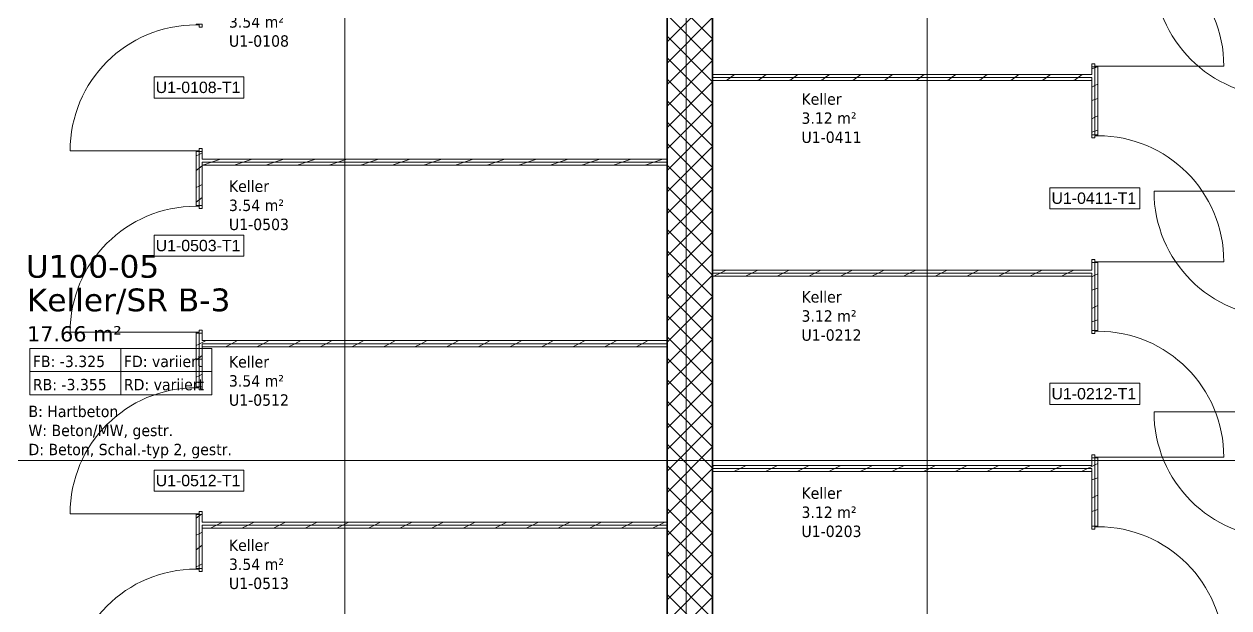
# Model space of a CAD drawing. Extents: x -982 to 937, y -179 to 616.
# Drawn here: x -244.9 to -86.1, y 344.3 to 421.2 of the extents above; entities that cross this region are included whole.
import ezdxf
from ezdxf.lldxf.tags import DXFTag

# ---------------------------------------------------------------- set-up
doc = ezdxf.new("R2010")
doc.units = 0
doc.layers.get('0').update_dxf_attribs({"lineweight": 13})
for name, color, linetype, lineweight in [('A-AREA-____-IDEN', 7, 'Continuous', 5), ('A-DOOR-____-IDEN', 7, 'Continuous', 5), ('A-DOOR-FRAM-MCUT', 7, 'Continuous', 9), ('A-DOOR-OPNG-OTLN', 7, 'Continuous', 9), ('A-WALL-____-MCUT', 7, 'Continuous', 35), ('A-WALL-____-PATT', 7, 'Continuous', 35), ('A-WALL-FNSH-MCUT', 7, 'Continuous', 35), ('S-GRID-____-OTLN', 7, 'Continuous', 5)]:
    doc.layers.add(name, color=color, linetype=linetype, lineweight=lineweight)
doc.styles.get("Standard").update_dxf_attribs({"font": 'arial.ttf'})
tags = doc.linetypes.add('_Rasterlinie_', pattern=[0.375, 0.2, -0.05, 0.075, -0.05]).pattern_tags.tags
tags[10:11] = [DXFTag(74, 4), DXFTag(75, 0), DXFTag(340, '0'), DXFTag(46, 1.0), DXFTag(50, 0.0), DXFTag(44, 0.0), DXFTag(45, 0.0)]
tags[8:9] = [DXFTag(74, 4), DXFTag(75, 0), DXFTag(340, '0'), DXFTag(46, 1.0), DXFTag(50, 0.0), DXFTag(44, 0.0), DXFTag(45, 0.0)]
tags[6:7] = [DXFTag(74, 4), DXFTag(75, 0), DXFTag(340, '0'), DXFTag(46, 1.0), DXFTag(50, 0.0), DXFTag(44, 0.0), DXFTag(45, 0.0)]
tags[4:5] = [DXFTag(74, 4), DXFTag(75, 0), DXFTag(340, '0'), DXFTag(46, 1.0), DXFTag(50, 0.0), DXFTag(44, 0.0), DXFTag(45, 0.0)]

# ---------------------------------------------------------------- blocks, each defined once
blk = doc.blocks.new('Referenz-A0UJ2GQRXE', base_point=(-954.02, -167.52))
at = {"layer": 'A-AREA-____-IDEN', "color": 0, "linetype": 'Continuous', "ltscale": 0.13}
for p, q in [((-244.16, 378.47), (-220.16, 378.47)), ((-244.16, 372.35), (-244.16, 378.47)), ((-232.16, 378.47), (-232.16, 372.35)), ((-220.16, 378.47), (-220.16, 372.35)), ((-244.16, 375.41), (-220.16, 375.41)), ((-220.16, 372.35), (-244.16, 372.35))]:
    blk.add_line(p, q, dxfattribs=at)
at = {"layer": 'A-DOOR-____-IDEN', "color": 0, "linetype": 'Continuous', "ltscale": 0.13}
for p, q in [((-227.78, 414.23), (-215.94, 414.23)), ((-227.78, 411.45), (-227.78, 414.23)), ((-215.94, 414.23), (-215.94, 411.45)), ((-215.94, 411.45), (-227.78, 411.45)), ((-109.68, 399.63), (-97.84, 399.63)), ((-109.68, 396.85), (-109.68, 399.63)), ((-97.84, 399.63), (-97.84, 396.85)), ((-97.84, 396.85), (-109.68, 396.85)), ((-227.78, 393.39), (-215.94, 393.39)), ((-227.78, 390.61), (-227.78, 393.39)), ((-215.94, 393.39), (-215.94, 390.61)), ((-215.94, 390.61), (-227.78, 390.61)), ((-109.68, 373.87), (-97.84, 373.87)), ((-109.68, 371.09), (-109.68, 373.87)), ((-97.84, 373.87), (-97.84, 371.09)), ((-97.84, 371.09), (-109.68, 371.09)), ((-227.78, 362.43), (-215.94, 362.43)), ((-227.78, 359.65), (-227.78, 362.43)), ((-215.94, 362.43), (-215.94, 359.65)), ((-215.94, 359.65), (-227.78, 359.65))]:
    blk.add_line(p, q, dxfattribs=at)
at = {"layer": 'A-DOOR-FRAM-MCUT', "color": 0, "linetype": 'Continuous', "ltscale": 0.13}
for p, q in [((-222.26, 421.19), (-221.46, 421.19)), ((-222.26, 421.09), (-222.26, 421.19)), ((-221.86, 421.09), (-222.26, 421.09)), ((-221.86, 420.79), (-221.86, 421.09)), ((-221.46, 421.19), (-221.46, 420.79)), ((-221.46, 420.79), (-221.86, 420.79)), ((-103.76, 415.95), (-104.16, 415.95)), ((-104.16, 415.95), (-104.16, 415.55)), ((-104.16, 415.55), (-103.36, 415.55)), ((-103.76, 415.65), (-103.76, 415.95)), ((-103.36, 415.65), (-103.76, 415.65)), ((-103.36, 415.55), (-103.36, 415.65)), ((-103.36, 406.59), (-104.16, 406.59)), ((-104.16, 406.59), (-104.16, 406.19)), ((-104.16, 406.19), (-103.76, 406.19)), ((-103.76, 406.19), (-103.76, 406.49)), ((-103.76, 406.49), (-103.36, 406.49)), ((-103.36, 406.49), (-103.36, 406.59)), ((-222.26, 404.49), (-221.86, 404.49)), ((-222.26, 404.39), (-222.26, 404.49)), ((-221.46, 404.39), (-222.26, 404.39)), ((-221.86, 404.79), (-221.46, 404.79)), ((-221.86, 404.49), (-221.86, 404.79)), ((-221.46, 404.79), (-221.46, 404.39)), ((-222.26, 397.29), (-221.46, 397.29)), ((-222.26, 397.19), (-222.26, 397.29)), ((-221.86, 397.19), (-222.26, 397.19)), ((-221.86, 396.89), (-221.86, 397.19)), ((-221.46, 397.29), (-221.46, 396.89)), ((-221.46, 396.89), (-221.86, 396.89)), ((-103.76, 390.19), (-104.16, 390.19)), ((-104.16, 390.19), (-104.16, 389.79)), ((-104.16, 389.79), (-103.36, 389.79)), ((-103.76, 389.89), (-103.76, 390.19)), ((-103.36, 389.89), (-103.76, 389.89)), ((-103.36, 389.79), (-103.36, 389.89)), ((-222.26, 380.59), (-221.86, 380.59)), ((-222.26, 380.49), (-222.26, 380.59)), ((-221.46, 380.49), (-222.26, 380.49)), ((-221.86, 380.89), (-221.46, 380.89)), ((-221.86, 380.59), (-221.86, 380.89)), ((-221.46, 380.89), (-221.46, 380.49)), ((-103.36, 380.83), (-104.16, 380.83)), ((-104.16, 380.83), (-104.16, 380.43)), ((-104.16, 380.43), (-103.76, 380.43)), ((-103.76, 380.43), (-103.76, 380.73)), ((-103.76, 380.73), (-103.36, 380.73)), ((-103.36, 380.73), (-103.36, 380.83)), ((-222.26, 373.39), (-221.46, 373.39)), ((-222.26, 373.29), (-222.26, 373.39)), ((-221.86, 373.29), (-222.26, 373.29)), ((-221.86, 372.99), (-221.86, 373.29)), ((-221.46, 373.39), (-221.46, 372.99)), ((-221.46, 372.99), (-221.86, 372.99)), ((-103.76, 364.43), (-104.16, 364.43)), ((-104.16, 364.43), (-104.16, 364.03)), ((-104.16, 364.03), (-103.36, 364.03)), ((-103.76, 364.13), (-103.76, 364.43)), ((-103.36, 364.13), (-103.76, 364.13)), ((-103.36, 364.03), (-103.36, 364.13)), ((-222.26, 356.69), (-221.86, 356.69)), ((-222.26, 356.59), (-222.26, 356.69)), ((-221.46, 356.59), (-222.26, 356.59)), ((-221.86, 356.99), (-221.46, 356.99)), ((-221.86, 356.69), (-221.86, 356.99)), ((-221.46, 356.99), (-221.46, 356.59)), ((-103.36, 355.07), (-104.16, 355.07)), ((-104.16, 355.07), (-104.16, 354.67)), ((-104.16, 354.67), (-103.76, 354.67)), ((-103.76, 354.67), (-103.76, 354.97)), ((-103.76, 354.97), (-103.36, 354.97)), ((-103.36, 354.97), (-103.36, 355.07)), ((-222.26, 349.49), (-221.46, 349.49)), ((-222.26, 349.39), (-222.26, 349.49)), ((-221.46, 349.49), (-221.46, 349.09)), ((-221.86, 349.39), (-222.26, 349.39)), ((-221.86, 349.09), (-221.86, 349.39)), ((-221.46, 349.09), (-221.86, 349.09))]:
    blk.add_line(p, q, dxfattribs=at)
at = {"layer": 'A-DOOR-OPNG-OTLN', "color": 0, "linetype": 'Continuous', "ltscale": 0.13}
for p, q in [((-103.36, 415.65), (-86.76, 415.65)), ((-222.26, 404.49), (-238.86, 404.49)), ((-79.36, 399.19), (-95.96, 399.19)), ((-103.36, 389.89), (-86.76, 389.89)), ((-222.26, 380.59), (-238.86, 380.59)), ((-79.36, 370.12), (-95.96, 370.12)), ((-103.36, 364.13), (-86.76, 364.13)), ((-222.26, 356.69), (-238.86, 356.69))]:
    blk.add_line(p, q, dxfattribs=at)
for centre, major_axis in [((-103.36, 415.65), (16.6, 0)), ((-79.36, 428.27), (-16.6, 0)), ((-222.26, 404.49), (0, 16.6)), ((-103.36, 389.89), (16.6, 0)), ((-79.36, 399.19), (-16.6, 0)), ((-222.26, 380.59), (0, 16.6)), ((-103.36, 364.13), (16.6, 0)), ((-222.26, 356.69), (0, 16.6)), ((-79.36, 370.12), (-16.6, 0)), ((-103.36, 338.37), (16.6, 0)), ((-222.26, 332.79), (0, 16.6))]:
    blk.add_ellipse(centre, major_axis=major_axis, ratio=1, start_param=0, end_param=1.570796, dxfattribs=at)
at = {"layer": 'A-WALL-____-MCUT', "color": 0, "linetype": 'Continuous', "ltscale": 0.35}
for p, q in [((-154.16, 413.75), (-154.16, 516.59)), ((-160.16, 427.29), (-160.16, 331.69)), ((-154.16, 259.99), (-154.16, 413.75))]:
    blk.add_line(p, q, dxfattribs=at)
at = {"layer": 'A-WALL-____-MCUT', "color": 0, "linetype": 'Continuous', "lineweight": 9, "ltscale": 0.13}
for p, q in [((-103.76, 406.59), (-103.76, 415.55)), ((-104.16, 414.15), (-154.16, 414.15)), ((-104.16, 413.75), (-104.16, 414.15)), ((-221.86, 397.29), (-221.86, 404.39)), ((-160.16, 402.99), (-221.46, 402.99)), ((-221.46, 402.99), (-221.46, 402.59)), ((-103.76, 380.83), (-103.76, 389.79)), ((-104.16, 388.39), (-154.16, 388.39)), ((-104.16, 387.99), (-104.16, 388.39)), ((-221.86, 373.39), (-221.86, 380.49)), ((-160.16, 379.09), (-221.46, 379.09)), ((-221.46, 379.09), (-221.46, 378.69)), ((-103.76, 355.07), (-103.76, 364.03)), ((-104.16, 362.63), (-154.16, 362.63)), ((-104.16, 362.23), (-104.16, 362.63)), ((-221.86, 349.49), (-221.86, 356.59)), ((-160.16, 355.19), (-221.46, 355.19)), ((-221.46, 355.19), (-221.46, 354.79))]:
    blk.add_line(p, q, dxfattribs=at)
at = {"layer": 'A-WALL-____-PATT', "color": 0, "linetype": 'Continuous', "lineweight": 9, "ltscale": 0.13}
for p, q in [((-154.16, 419.25), (-160.16, 425.25)), ((-160.16, 418.88), (-154.16, 424.88)), ((-154.16, 416.42), (-160.16, 422.42)), ((-160.16, 416.05), (-154.16, 422.05)), ((-154.16, 413.59), (-160.16, 419.59)), ((-160.16, 413.22), (-154.16, 419.22)), ((-154.16, 410.76), (-160.16, 416.76)), ((-160.16, 410.39), (-154.16, 416.39)), ((-103.76, 415.44), (-104.16, 415.3)), ((-103.41, 415.55), (-103.76, 415.44)), ((-154.16, 407.93), (-160.16, 413.93)), ((-160.16, 407.57), (-154.16, 413.57)), ((-152.06, 413.94), (-152.42, 413.75)), ((-151.79, 414.15), (-152.13, 413.9)), ((-151.26, 414.55), (-151.79, 414.15)), ((-147.89, 413.94), (-148.26, 413.75)), ((-147.63, 414.15), (-147.96, 413.9)), ((-147.09, 414.55), (-147.63, 414.15)), ((-143.73, 413.94), (-144.1, 413.75)), ((-143.46, 414.15), (-143.8, 413.9)), ((-142.93, 414.55), (-143.46, 414.15)), ((-139.56, 413.94), (-139.93, 413.75)), ((-139.3, 414.15), (-139.63, 413.9)), ((-138.76, 414.55), (-139.3, 414.15)), ((-135.4, 413.94), (-135.77, 413.75)), ((-135.13, 414.15), (-135.47, 413.9)), ((-134.6, 414.55), (-135.13, 414.15)), ((-131.23, 413.94), (-131.6, 413.75)), ((-130.97, 414.15), (-131.3, 413.9)), ((-130.43, 414.55), (-130.97, 414.15)), ((-127.07, 413.94), (-127.44, 413.75)), ((-126.8, 414.15), (-127.14, 413.9)), ((-126.27, 414.55), (-126.8, 414.15)), ((-122.9, 413.94), (-123.27, 413.75)), ((-122.64, 414.15), (-122.97, 413.9)), ((-122.1, 414.55), (-122.64, 414.15)), ((-118.74, 413.94), (-119.11, 413.75)), ((-118.47, 414.15), (-118.81, 413.9)), ((-117.94, 414.55), (-118.47, 414.15)), ((-114.57, 413.94), (-114.94, 413.75)), ((-114.31, 414.15), (-114.64, 413.9)), ((-113.77, 414.55), (-114.31, 414.15)), ((-110.41, 413.94), (-110.78, 413.75)), ((-110.14, 414.15), (-110.48, 413.9)), ((-109.61, 414.55), (-110.14, 414.15)), ((-106.24, 413.94), (-106.61, 413.75)), ((-105.98, 414.15), (-106.31, 413.9)), ((-105.44, 414.55), (-105.98, 414.15)), ((-103.76, 413.1), (-104.16, 412.9)), ((-103.36, 413.3), (-103.76, 413.1)), ((-103.36, 411.4), (-103.76, 411.27)), ((-154.16, 405.1), (-160.16, 411.1)), ((-160.16, 404.74), (-154.16, 410.74)), ((-103.76, 411.27), (-104.16, 411.14)), ((-154.16, 402.28), (-160.16, 408.28)), ((-103.76, 408.93), (-104.16, 408.73)), ((-103.36, 409.13), (-103.76, 408.93)), ((-160.16, 401.91), (-154.16, 407.91)), ((-103.76, 407.11), (-104.16, 406.97)), ((-103.36, 407.24), (-103.76, 407.11)), ((-154.16, 399.45), (-160.16, 405.45)), ((-160.16, 399.08), (-154.16, 405.08)), ((-221.86, 404.03), (-222.26, 403.83)), ((-221.46, 404.23), (-221.86, 404.03)), ((-221.86, 402.21), (-222.26, 401.91)), ((-221.46, 402.51), (-221.86, 402.21)), ((-221.27, 402.65), (-221.35, 402.59)), ((-220.22, 402.99), (-221.24, 402.65)), ((-219.02, 403.39), (-220.22, 402.99)), ((-217.11, 402.65), (-217.19, 402.59)), ((-216.05, 402.99), (-217.08, 402.65)), ((-214.85, 403.39), (-216.05, 402.99)), ((-212.94, 402.65), (-213.02, 402.59)), ((-211.89, 402.99), (-212.91, 402.65)), ((-210.69, 403.39), (-211.89, 402.99)), ((-208.78, 402.65), (-208.86, 402.59)), ((-207.72, 402.99), (-208.74, 402.65)), ((-206.52, 403.39), (-207.72, 402.99)), ((-204.61, 402.65), (-204.69, 402.59)), ((-203.56, 402.99), (-204.58, 402.65)), ((-202.36, 403.39), (-203.56, 402.99)), ((-200.45, 402.65), (-200.53, 402.59)), ((-199.39, 402.99), (-200.41, 402.65)), ((-198.19, 403.39), (-199.39, 402.99)), ((-196.28, 402.65), (-196.36, 402.59)), ((-195.23, 402.99), (-196.25, 402.65)), ((-194.03, 403.39), (-195.23, 402.99)), ((-192.12, 402.65), (-192.2, 402.59)), ((-191.06, 402.99), (-192.08, 402.65)), ((-189.86, 403.39), (-191.06, 402.99)), ((-187.95, 402.65), (-188.03, 402.59)), ((-186.9, 402.99), (-187.92, 402.65)), ((-185.7, 403.39), (-186.9, 402.99)), ((-183.79, 402.65), (-183.87, 402.59)), ((-182.73, 402.99), (-183.75, 402.65)), ((-181.53, 403.39), (-182.73, 402.99)), ((-179.62, 402.65), (-179.7, 402.59)), ((-178.57, 402.99), (-179.59, 402.65)), ((-177.37, 403.39), (-178.57, 402.99)), ((-175.45, 402.65), (-175.54, 402.59)), ((-174.4, 402.99), (-175.42, 402.65)), ((-173.2, 403.39), (-174.4, 402.99)), ((-171.29, 402.65), (-171.37, 402.59)), ((-170.24, 402.99), (-171.26, 402.65)), ((-169.04, 403.39), (-170.24, 402.99)), ((-167.12, 402.65), (-167.21, 402.59)), ((-166.07, 402.99), (-167.09, 402.65)), ((-164.87, 403.39), (-166.07, 402.99)), ((-162.96, 402.65), (-163.04, 402.59)), ((-161.91, 402.99), (-162.93, 402.65)), ((-160.71, 403.39), (-161.91, 402.99)), ((-154.16, 396.62), (-160.16, 402.62)), ((-160.16, 396.25), (-154.16, 402.25)), ((-221.86, 399.86), (-222.26, 399.66)), ((-221.46, 400.06), (-221.86, 399.86)), ((-154.16, 393.79), (-160.16, 399.79)), ((-160.16, 393.42), (-154.16, 399.42)), ((-221.86, 398.05), (-222.26, 397.75)), ((-221.46, 398.35), (-221.86, 398.05)), ((-154.16, 390.96), (-160.16, 396.96)), ((-160.16, 390.6), (-154.16, 396.6)), ((-154.16, 388.13), (-160.16, 394.13)), ((-160.16, 387.77), (-154.16, 393.77)), ((-154.16, 385.31), (-160.16, 391.31)), ((-160.16, 384.94), (-154.16, 390.94)), ((-154.16, 382.48), (-160.16, 388.48)), ((-160.16, 382.11), (-154.16, 388.11)), ((-153.17, 388.39), (-153.97, 387.99)), ((-152.37, 388.79), (-153.17, 388.39)), ((-149, 388.39), (-149.8, 387.99)), ((-148.2, 388.79), (-149, 388.39)), ((-144.84, 388.39), (-145.64, 387.99)), ((-144.04, 388.79), (-144.84, 388.39)), ((-140.67, 388.39), (-141.47, 387.99)), ((-139.87, 388.79), (-140.67, 388.39)), ((-136.51, 388.39), (-137.31, 387.99)), ((-135.71, 388.79), (-136.51, 388.39)), ((-132.34, 388.39), (-133.14, 387.99)), ((-131.54, 388.79), (-132.34, 388.39)), ((-128.18, 388.39), (-128.98, 387.99)), ((-127.38, 388.79), (-128.18, 388.39)), ((-124.01, 388.39), (-124.81, 387.99)), ((-123.21, 388.79), (-124.01, 388.39)), ((-119.85, 388.39), (-120.65, 387.99)), ((-119.05, 388.79), (-119.85, 388.39)), ((-115.68, 388.39), (-116.48, 387.99)), ((-114.88, 388.79), (-115.68, 388.39)), ((-111.52, 388.39), (-112.32, 387.99)), ((-110.72, 388.79), (-111.52, 388.39)), ((-107.35, 388.39), (-108.15, 387.99)), ((-106.55, 388.79), (-107.35, 388.39)), ((-103.76, 388.11), (-104.16, 387.91)), ((-103.36, 388.31), (-103.76, 388.11)), ((-103.76, 386.28), (-104.16, 386.15)), ((-103.36, 386.42), (-103.76, 386.28)), ((-154.16, 379.65), (-160.16, 385.65)), ((-160.16, 379.28), (-154.16, 385.28)), ((-154.16, 376.82), (-160.16, 382.82)), ((-103.76, 383.94), (-104.16, 383.74)), ((-103.36, 384.14), (-103.76, 383.94)), ((-160.16, 376.45), (-154.16, 382.45)), ((-103.76, 382.12), (-104.16, 381.98)), ((-103.36, 382.25), (-103.76, 382.12)), ((-154.16, 373.99), (-160.16, 379.99)), ((-160.16, 373.63), (-154.16, 379.63)), ((-221.86, 379.04), (-222.26, 378.84)), ((-221.46, 379.24), (-221.86, 379.04)), ((-220.94, 379.49), (-221.46, 379.24)), ((-217.58, 379.09), (-218.38, 378.69)), ((-216.78, 379.49), (-217.58, 379.09)), ((-213.42, 379.09), (-214.22, 378.69)), ((-212.62, 379.49), (-213.42, 379.09)), ((-209.25, 379.09), (-210.05, 378.69)), ((-208.45, 379.49), (-209.25, 379.09)), ((-205.09, 379.09), (-205.89, 378.69)), ((-204.29, 379.49), (-205.09, 379.09)), ((-200.92, 379.09), (-201.72, 378.69)), ((-200.12, 379.49), (-200.92, 379.09)), ((-196.76, 379.09), (-197.56, 378.69)), ((-195.96, 379.49), (-196.76, 379.09)), ((-192.59, 379.09), (-193.39, 378.69)), ((-191.79, 379.49), (-192.59, 379.09)), ((-188.43, 379.09), (-189.23, 378.69)), ((-187.63, 379.49), (-188.43, 379.09)), ((-184.26, 379.09), (-185.06, 378.69)), ((-183.46, 379.49), (-184.26, 379.09)), ((-180.1, 379.09), (-180.9, 378.69)), ((-179.3, 379.49), (-180.1, 379.09)), ((-175.93, 379.09), (-176.73, 378.69)), ((-175.13, 379.49), (-175.93, 379.09)), ((-171.77, 379.09), (-172.57, 378.69)), ((-170.97, 379.49), (-171.77, 379.09)), ((-167.6, 379.09), (-168.4, 378.69)), ((-166.8, 379.49), (-167.6, 379.09)), ((-163.44, 379.09), (-164.24, 378.69)), ((-162.64, 379.49), (-163.44, 379.09)), ((-221.86, 377.22), (-222.26, 376.92)), ((-221.46, 377.52), (-221.86, 377.22)), ((-154.16, 371.16), (-160.16, 377.16)), ((-160.16, 370.8), (-154.16, 376.8)), ((-221.86, 374.87), (-222.26, 374.67)), ((-221.46, 375.07), (-221.86, 374.87)), ((-154.16, 368.33), (-160.16, 374.33)), ((-160.16, 367.97), (-154.16, 373.97)), ((-154.16, 365.51), (-160.16, 371.51)), ((-160.16, 365.14), (-154.16, 371.14)), ((-154.16, 362.68), (-160.16, 368.68)), ((-160.16, 362.31), (-154.16, 368.31)), ((-154.16, 359.85), (-160.16, 365.85)), ((-160.16, 359.48), (-154.16, 365.48)), ((-154.16, 357.02), (-160.16, 363.02)), ((-160.16, 356.65), (-154.16, 362.65)), ((-153.91, 363.03), (-154.16, 362.91)), ((-150.54, 362.63), (-151.34, 362.23)), ((-149.74, 363.03), (-150.54, 362.63)), ((-146.38, 362.63), (-147.18, 362.23)), ((-145.58, 363.03), (-146.38, 362.63)), ((-142.21, 362.63), (-143.01, 362.23)), ((-141.41, 363.03), (-142.21, 362.63)), ((-138.05, 362.63), (-138.85, 362.23)), ((-137.25, 363.03), (-138.05, 362.63)), ((-133.88, 362.63), (-134.68, 362.23)), ((-133.08, 363.03), (-133.88, 362.63)), ((-129.72, 362.63), (-130.52, 362.23)), ((-128.92, 363.03), (-129.72, 362.63)), ((-125.55, 362.63), (-126.35, 362.23)), ((-124.75, 363.03), (-125.55, 362.63)), ((-121.39, 362.63), (-122.19, 362.23)), ((-120.59, 363.03), (-121.39, 362.63)), ((-117.22, 362.63), (-118.02, 362.23)), ((-116.42, 363.03), (-117.22, 362.63)), ((-113.06, 362.63), (-113.86, 362.23)), ((-112.26, 363.03), (-113.06, 362.63)), ((-108.89, 362.63), (-109.69, 362.23)), ((-108.09, 363.03), (-108.89, 362.63)), ((-104.73, 362.63), (-105.53, 362.23)), ((-104.16, 362.92), (-104.73, 362.63)), ((-103.76, 363.12), (-104.16, 362.92)), ((-103.36, 363.32), (-103.76, 363.12)), ((-103.76, 361.29), (-104.16, 361.16)), ((-103.36, 361.43), (-103.76, 361.29)), ((-154.16, 354.19), (-160.16, 360.19)), ((-160.16, 353.83), (-154.16, 359.83)), ((-103.36, 359.15), (-103.76, 358.95)), ((-103.76, 358.95), (-104.16, 358.75)), ((-221.86, 356.4), (-222.26, 356.1)), ((-221.6, 356.59), (-221.86, 356.4)), ((-154.16, 351.36), (-160.16, 357.36)), ((-160.16, 351), (-154.16, 357)), ((-103.76, 357.13), (-104.16, 357)), ((-103.36, 357.26), (-103.76, 357.13)), ((-221.46, 354.25), (-221.86, 354.05)), ((-219.57, 355.19), (-220.37, 354.79)), ((-218.77, 355.59), (-219.57, 355.19)), ((-218.77, 355.59), (-218.77, 355.59)), ((-215.4, 355.19), (-216.2, 354.79)), ((-214.6, 355.59), (-215.4, 355.19)), ((-214.6, 355.59), (-214.6, 355.59)), ((-211.24, 355.19), (-212.04, 354.79)), ((-210.44, 355.59), (-211.24, 355.19)), ((-210.44, 355.59), (-210.44, 355.59)), ((-207.07, 355.19), (-207.87, 354.79)), ((-206.27, 355.59), (-207.07, 355.19)), ((-206.27, 355.59), (-206.27, 355.59)), ((-202.91, 355.19), (-203.71, 354.79)), ((-202.11, 355.59), (-202.91, 355.19)), ((-202.11, 355.59), (-202.11, 355.59)), ((-198.74, 355.19), (-199.54, 354.79)), ((-197.94, 355.59), (-198.74, 355.19)), ((-197.94, 355.59), (-197.94, 355.59)), ((-194.58, 355.19), (-195.38, 354.79)), ((-193.78, 355.59), (-194.58, 355.19)), ((-193.78, 355.59), (-193.78, 355.59)), ((-190.41, 355.19), (-191.21, 354.79)), ((-189.61, 355.59), (-190.41, 355.19)), ((-189.61, 355.59), (-189.61, 355.59)), ((-186.25, 355.19), (-187.05, 354.79)), ((-185.45, 355.59), (-186.25, 355.19)), ((-185.45, 355.59), (-185.45, 355.59)), ((-182.08, 355.19), (-182.88, 354.79)), ((-181.28, 355.59), (-182.08, 355.19)), ((-177.92, 355.19), (-178.72, 354.79)), ((-177.12, 355.59), (-177.92, 355.19)), ((-173.75, 355.19), (-174.55, 354.79)), ((-172.95, 355.59), (-173.75, 355.19)), ((-169.59, 355.19), (-170.39, 354.79)), ((-168.79, 355.59), (-169.59, 355.19)), ((-165.42, 355.19), (-166.22, 354.79)), ((-164.62, 355.59), (-165.42, 355.19)), ((-161.26, 355.19), (-162.06, 354.79)), ((-160.46, 355.59), (-161.26, 355.19)), ((-154.16, 348.54), (-160.16, 354.54)), ((-221.86, 354.05), (-222.26, 353.85)), ((-160.16, 348.17), (-154.16, 354.17)), ((-221.86, 352.23), (-222.26, 351.93)), ((-221.46, 352.53), (-221.86, 352.23)), ((-154.16, 345.71), (-160.16, 351.71)), ((-160.16, 345.34), (-154.16, 351.34)), ((-221.86, 349.88), (-222.26, 349.68)), ((-221.46, 350.08), (-221.86, 349.88)), ((-154.16, 342.88), (-160.16, 348.88)), ((-160.16, 342.51), (-154.16, 348.51)), ((-154.16, 340.05), (-160.16, 346.05)), ((-160.16, 339.68), (-154.16, 345.68))]:
    blk.add_line(p, q, dxfattribs=at)
at = {"layer": 'A-WALL-FNSH-MCUT', "color": 0, "linetype": 'Continuous', "lineweight": 9, "ltscale": 0.13}
for p, q in [((-104.16, 415.55), (-104.16, 414.55)), ((-103.36, 415.55), (-104.16, 415.55)), ((-103.36, 406.59), (-103.36, 415.55)), ((-104.16, 414.55), (-154.16, 414.55)), ((-154.16, 413.75), (-104.16, 413.75)), ((-104.16, 413.75), (-104.16, 406.59)), ((-104.16, 406.59), (-103.36, 406.59)), ((-222.26, 404.39), (-222.26, 397.29)), ((-221.46, 404.39), (-222.26, 404.39)), ((-221.46, 403.39), (-221.46, 404.39)), ((-160.16, 403.39), (-221.46, 403.39)), ((-221.46, 397.29), (-221.46, 402.59)), ((-221.46, 402.59), (-160.16, 402.59)), ((-222.26, 397.29), (-221.46, 397.29)), ((-104.16, 389.79), (-104.16, 388.79)), ((-103.36, 389.79), (-104.16, 389.79)), ((-103.36, 380.83), (-103.36, 389.79)), ((-104.16, 388.79), (-154.16, 388.79)), ((-154.16, 387.99), (-104.16, 387.99)), ((-104.16, 387.99), (-104.16, 380.83)), ((-222.26, 380.49), (-222.26, 373.39)), ((-221.46, 380.49), (-222.26, 380.49)), ((-221.46, 379.49), (-221.46, 380.49)), ((-104.16, 380.83), (-103.36, 380.83)), ((-160.16, 379.49), (-221.46, 379.49)), ((-221.46, 373.39), (-221.46, 378.69)), ((-221.46, 378.69), (-160.16, 378.69)), ((-222.26, 373.39), (-221.46, 373.39)), ((-104.16, 364.03), (-104.16, 363.03)), ((-103.36, 364.03), (-104.16, 364.03)), ((-103.36, 355.07), (-103.36, 364.03)), ((-104.16, 363.03), (-154.16, 363.03)), ((-154.16, 362.23), (-104.16, 362.23)), ((-104.16, 362.23), (-104.16, 355.07)), ((-222.26, 356.59), (-222.26, 349.49)), ((-221.46, 356.59), (-222.26, 356.59)), ((-221.46, 355.59), (-221.46, 356.59)), ((-160.16, 355.59), (-221.46, 355.59)), ((-221.46, 349.49), (-221.46, 354.79)), ((-221.46, 354.79), (-160.16, 354.79)), ((-104.16, 355.07), (-103.36, 355.07)), ((-222.26, 349.49), (-221.46, 349.49))]:
    blk.add_line(p, q, dxfattribs=at)
at = {"layer": 'S-GRID-____-OTLN', "color": 0, "linetype": '_Rasterlinie_', "ltscale": 0.13}
for p, q in [((-157.66, 606.16), (-157.66, 205.98)), ((-202.66, -167.52), (-202.66, 592.59)), ((-125.86, -167.52), (-125.86, 592.59)), ((-938.86, 363.69), (306.33, 363.69))]:
    blk.add_line(p, q, dxfattribs=at)
at = {"layer": 'A-AREA-____-IDEN', "color": 0, "linetype": 'Continuous', "ltscale": 0.13, "attachment_point": 1}
for s, insert, char_height in [('{\\W0.9;\\fVerdana;3.54 m²}', (-217.92, 422.23), 1.5), ('{\\W0.9;\\fVerdana;U1-0108}', (-217.92, 419.72), 1.5), ('{\\W0.9;\\fVerdana;Keller}', (-142.44, 412.07), 1.5), ('{\\W0.9;\\fVerdana;3.12 m²}', (-142.44, 409.56), 1.5), ('{\\W0.9;\\fVerdana;U1-0411}', (-142.44, 407.04), 1.5), ('{\\W0.9;\\fVerdana;Keller}', (-217.92, 400.59), 1.5), ('{\\W0.9;\\fVerdana;3.54 m²}', (-217.92, 398.07), 1.5), ('{\\W0.9;\\fVerdana;U1-0503}', (-217.92, 395.56), 1.5), ('{\\fVerdana;U100-05}', (-244.7, 390.78), 3), ('{\\fVerdana;Keller/SR B-3}', (-244.56, 386.36), 3), ('{\\W0.9;\\fVerdana;Keller}', (-142.44, 386.01), 1.5), ('{\\W0.9;\\fVerdana;3.12 m²}', (-142.44, 383.49), 1.5), ('{\\fVerdana;17.66 m²}', (-244.55, 381.39), 2), ('{\\W0.9;\\fVerdana;U1-0212}', (-142.44, 380.98), 1.5), ('{\\W0.9;\\fVerdana;FB: -3.325}', (-243.77, 377.51), 1.5), ('{\\W0.9;\\fVerdana;FD: variiert}', (-231.77, 377.51), 1.5), ('{\\W0.9;\\fVerdana;Keller}', (-217.92, 377.45), 1.5), ('{\\W0.9;\\fVerdana;3.54 m²}', (-217.92, 374.94), 1.5), ('{\\W0.9;\\fVerdana;RB: -3.355}', (-243.77, 374.45), 1.5), ('{\\W0.9;\\fVerdana;RD: variiert}', (-231.77, 374.45), 1.5), ('{\\W0.9;\\fVerdana;U1-0512}', (-217.92, 372.42), 1.5), ('{\\W0.9;\\fVerdana;B: Hartbeton}', (-244.35, 370.92), 1.5), ('{\\W0.9;\\fVerdana;W: Beton/MW, gestr.}', (-244.35, 368.41), 1.5), ('{\\W0.9;\\fVerdana;D: Beton, Schal.-typ 2, gestr.}', (-244.35, 365.9), 1.5), ('{\\W0.9;\\fVerdana;Keller}', (-142.44, 360.15), 1.5), ('{\\W0.9;\\fVerdana;3.12 m²}', (-142.44, 357.63), 1.5), ('{\\W0.9;\\fVerdana;U1-0203}', (-142.44, 355.12), 1.5), ('{\\W0.9;\\fVerdana;Keller}', (-217.92, 353.29), 1.5), ('{\\W0.9;\\fVerdana;3.54 m²}', (-217.92, 350.78), 1.5), ('{\\W0.9;\\fVerdana;U1-0513}', (-217.92, 348.27), 1.5)]:
    blk.add_mtext(s, dxfattribs=dict(at, insert=insert, char_height=char_height))
at = {"layer": 'A-DOOR-____-IDEN', "color": 0, "linetype": 'Continuous', "ltscale": 0.13, "char_height": 1.5, "attachment_point": 1}
for s, insert in [('{\\fArial;U1-0108-T1}', (-227.58, 413.61)), ('{\\fArial;U1-0411-T1}', (-109.48, 399.01)), ('{\\fArial;U1-0503-T1}', (-227.58, 392.77)), ('{\\fArial;U1-0212-T1}', (-109.48, 373.25)), ('{\\fArial;U1-0512-T1}', (-227.58, 361.81))]:
    blk.add_mtext(s, dxfattribs=dict(at, insert=insert))

msp = doc.modelspace()

# ---------------------------------------------------------------- block references
at = {"color": 9, "lineweight": 25, "ltscale": 0.25, "true_color": 0xc0c0c0}
msp.add_blockref('Referenz-A0UJ2GQRXE', (-954.02, -167.52), dxfattribs=at)

doc.saveas('drawing.dxf')
